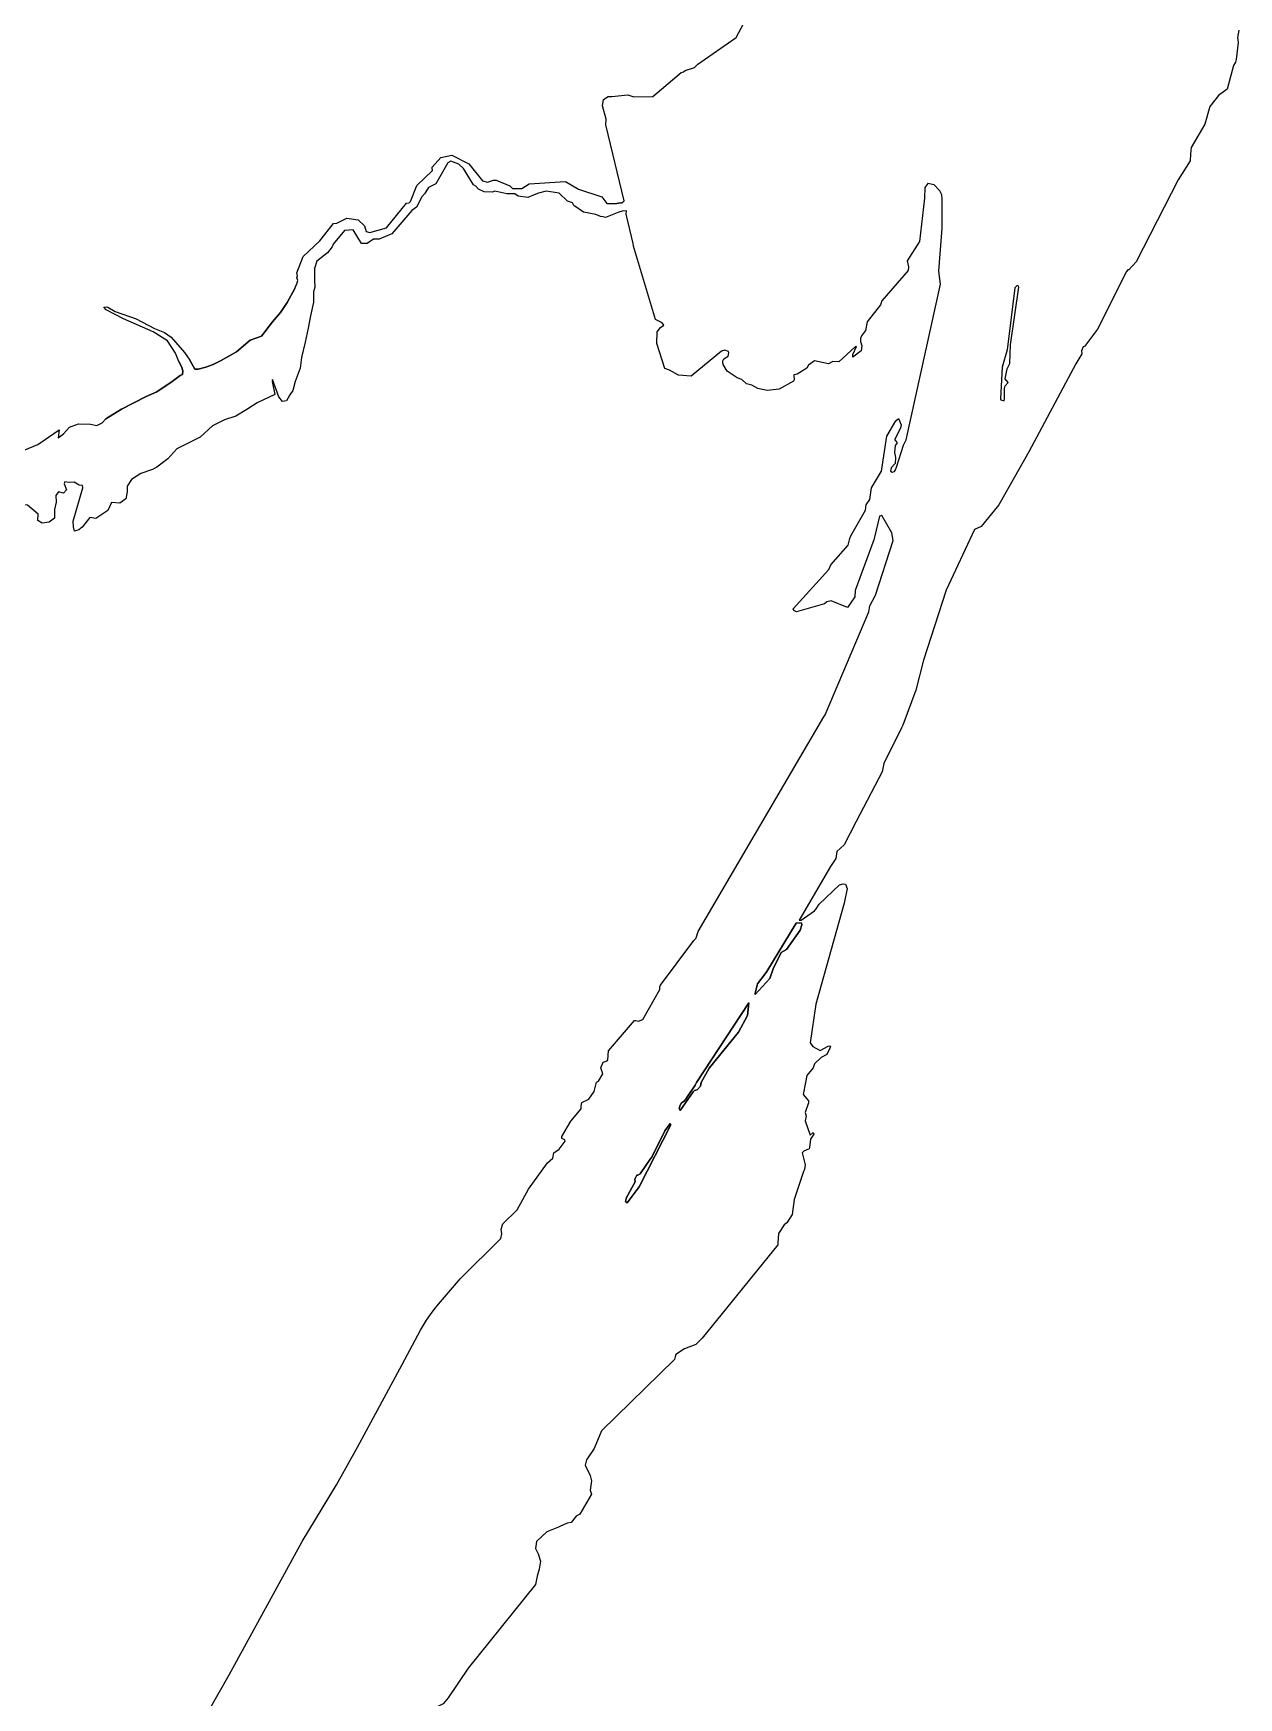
# Model space of a CAD drawing. Extents: x 708293 to 716990, y 4902010 to 4917550.
# Drawn here: x 714891 to 715801, y 4912051 to 4913308 of the extents above; entities that cross this region are included whole.
import ezdxf

# ---------------------------------------------------------------- set-up
doc = ezdxf.new("R2010")
doc.units = 0
doc.layers.add('river-fill', color=7, linetype='Continuous')
doc.layers.add('river_lake_canal', color=7, linetype='Continuous')

msp = doc.modelspace()

# ---------------------------------------------------------------- linework, layer by layer
at = {"layer": 'river-fill'}
for points in [[(715026.8, 4913057.6), (715032.2, 4913060.4), (715044.4, 4913067), (715054.7, 4913075.8), (715063.2, 4913078.9), (715071.4, 4913089.7), (715077.6, 4913096.8), (715082.5, 4913104.4), (715088.5, 4913114.8), (715090.1, 4913119.3), (715090.7, 4913120.9), (715090, 4913123.1), (715090.5, 4913124.6), (715090, 4913126.8), (715094.8, 4913139), (715107.2, 4913150.8), (715117.7, 4913163.9), (715120.2, 4913164.3), (715127.7, 4913168.1), (715136.3, 4913166.8), (715140.9, 4913162.3), (715142.3, 4913157.9), (715145.1, 4913157.2), (715157.6, 4913160.7), (715172.6, 4913179.3), (715174.6, 4913179.6), (715175.8, 4913180.6), (715180.4, 4913192.7), (715192.3, 4913203.9), (715192.2, 4913205.9), (715192.2, 4913206.5), (715198.7, 4913213.9), (715207, 4913215.5), (715219.9, 4913209.1), (715230.1, 4913196.3), (715234, 4913195.3), (715238.3, 4913196.6), (715240.3, 4913196.6), (715250.8, 4913192.4), (715252.7, 4913190.5), (715259.9, 4913190.5), (715265.3, 4913194), (715292.9, 4913195.6), (715302.6, 4913189.9), (715320.3, 4913184.1), (715323.9, 4913179), (715331.6, 4913179), (715334.2, 4913179.6), (715335.4, 4913179.6), (715337.2, 4913181.2), (715323.2, 4913238.5), (715323.4, 4913242.7), (715320.7, 4913252.9), (715321.4, 4913257.7), (715324.9, 4913259.9), (715327.8, 4913259.9), (715339.9, 4913261.2), (715344.3, 4913259.6), (715358.8, 4913259.9), (715380.2, 4913277.9), (715381.9, 4913278.5), (715383.1, 4913279.5), (715390.1, 4913281.7), (715392.6, 4913284.3), (715421.7, 4913304.4), (715427.5, 4913315.3)], [(715801.1, 4913309.9), (715800.3, 4913304.4), (715800.8, 4913300.6), (715799.3, 4913287.8), (715798.7, 4913285.9), (715797.3, 4913283.3), (715792.3, 4913265.4), (715785.9, 4913260.6), (715779.3, 4913252.3), (715775.5, 4913239.1), (715765.2, 4913221.5), (715764.7, 4913216.4), (715764.5, 4913211.3), (715755.3, 4913196.9), (715723.6, 4913135.1), (715718.1, 4913129.1), (715717.5, 4913129.1), (715716.5, 4913127.8), (715694.5, 4913084.3), (715684.7, 4913071.1), (715683.8, 4913070.8), (715682.5, 4913067.9), (715682.7, 4913065.7), (715678.1, 4913058)], [(715365.8, 4913089.1), (715360.7, 4913091.6), (715344.1, 4913147), (715343.8, 4913148.9), (715338.6, 4913171), (715338.9, 4913173.5), (715335.6, 4913173.2), (715333.1, 4913172.6), (715323, 4913168.4), (715321.1, 4913169.1), (715319.1, 4913169.4), (715315.7, 4913170.7), (715306.3, 4913172.6), (715299.1, 4913177.7), (715298.1, 4913179.6), (715294.4, 4913180.9), (715288, 4913187), (715278.3, 4913188.3), (715272.4, 4913187), (715269.1, 4913185.7), (715264.4, 4913183.5), (715257, 4913184.7), (715254.5, 4913186.3), (715248.4, 4913186.3), (715239.5, 4913188.3), (715237.5, 4913187.6), (715231.3, 4913187.9), (715227, 4913189.9), (715225.1, 4913192.1), (715223.4, 4913193.1), (715215.8, 4913205.5), (715212.3, 4913208.7), (715206.2, 4913211), (715203.9, 4913209.7), (715194.9, 4913194), (715189.2, 4913191.1), (715187.3, 4913187.9), (715186.3, 4913186.3), (715184.3, 4913184.1), (715180.3, 4913176.4), (715176.8, 4913173.9), (715161.6, 4913156.3), (715152, 4913152.1), (715147.8, 4913152.1), (715142.9, 4913148.9), (715138.7, 4913148.9), (715132.4, 4913159.1), (715126, 4913158.8), (715117.3, 4913148.3), (715116.7, 4913146.3), (715113, 4913141.9), (715105.1, 4913135.5), (715103.2, 4913130), (715103.2, 4913121.3), (715103.5, 4913115.8), (715102.6, 4913112.4), (715102.6, 4913104.7), (715100.3, 4913094.2), (715098.4, 4913084.9), (715096.1, 4913074.3), (715093.3, 4913062.7), (715092.5, 4913054.8), (715088.7, 4913044.8), (715087, 4913038), (715084.5, 4913034.6), (715082.2, 4913030), (715079, 4913029.5), (715076.3, 4913033.1), (715071.6, 4913046.1), (715071.2, 4913044.6), (715073.3, 4913034.9), (715059.9, 4913028.6), (715052.1, 4913023.6), (715043.9, 4913018.6), (715035.2, 4913015.8), (715026.1, 4913011.3), (715017, 4913002.6), (714999.2, 4912993.9), (714992.4, 4912986.2), (714984.2, 4912980.1), (714980.8, 4912978.3), (714972.2, 4912975.2), (714965.1, 4912970.8), (714961.7, 4912965.7), (714961.8, 4912961.3), (714960.7, 4912956.1), (714956.3, 4912952.8), (714949.9, 4912953.3), (714947.3, 4912947.4), (714938.2, 4912941.3), (714933.5, 4912941.9), (714927.9, 4912934.8), (714925.4, 4912932.8), (714921.9, 4912931.7), (714921.2, 4912935), (714921, 4912939.3), (714928.2, 4912964.3), (714928.1, 4912966.1), (714925.5, 4912966.4), (714921.7, 4912968.7), (714917.9, 4912968.5)], [(715490.1, 4912878.2), (715488.4, 4912876.9), (715467.1, 4912870.8), (715465.1, 4912871.8), (715464.7, 4912873.1), (715491.6, 4912902.8), (715493.1, 4912906.3), (715506.3, 4912921.1), (715507.4, 4912926.2), (715508.2, 4912928.1), (715519.2, 4912947.6), (715519.8, 4912951.5), (715522.7, 4912955.6), (715523.9, 4912964.3), (715531.3, 4912977.1), (715535.5, 4913003.3), (715542.1, 4913015.1), (715544.3, 4913016.7), (715546.2, 4913011.9), (715545.8, 4913009.4), (715541.1, 4913000.7), (715541.8, 4913000.4), (715543.1, 4912998.5), (715541.8, 4912996.3), (715541.1, 4912991.1), (715541.9, 4912987.3), (715541.6, 4912982.8), (715538.8, 4912979.6), (715538.3, 4912977.1), (715539.5, 4912976.1), (715541.1, 4912976.7), (715542, 4912978), (715542.7, 4912979.9), (715548.1, 4912996.6), (715550, 4913000.7), (715575.9, 4913118.2), (715574.7, 4913128.1), (715577.1, 4913160.4), (715577.1, 4913166.5), (715577.3, 4913182.5), (715576.9, 4913185.7), (715575.5, 4913188.6), (715571.2, 4913193.1), (715566.3, 4913194.3), (715564, 4913191.1), (715563.9, 4913183.1), (715560.1, 4913150.5), (715550.7, 4913135.8), (715551.9, 4913131.3), (715551.5, 4913128.4), (715531.6, 4913105.7), (715530.6, 4913102.5), (715520.5, 4913089.7), (715519.3, 4913083.3), (715516.2, 4913079.1), (715515.6, 4913077.2), (715515.5, 4913075.9), (715515.5, 4913075), (715516.6, 4913071.5), (715516, 4913067.9), (715509.7, 4913063.1), (715509.8, 4913065.1), (715512.6, 4913071.1), (715511.5, 4913070.8), (715499.1, 4913059.6), (715494.7, 4913059.9), (715491.4, 4913058), (715480.7, 4913060.3), (715476.3, 4913057.1), (715474.9, 4913054.8), (715467.8, 4913050.3), (715465.2, 4913049.7), (715465.1, 4913049.1), (715465.5, 4913045.9), (715465, 4913044.9), (715454.1, 4913038.8), (715445.1, 4913037.9), (715438, 4913039.5), (715433.5, 4913042), (715429.4, 4913043), (715426, 4913046.2), (715422.3, 4913047.5), (715414.8, 4913052.6), (715411.8, 4913057.4), (715411.5, 4913059.3), (715411.5, 4913060.3), (715412.3, 4913061.9), (715415.6, 4913063.8), (715416.2, 4913066.3), (715415.8, 4913067.3), (715413.1, 4913068.3), (715410.6, 4913067.6), (715387.7, 4913048.7), (715378.1, 4913049.4), (715371.4, 4913053.2), (715367.7, 4913054.5), (715361.8, 4913073.4), (715361.9, 4913082.3), (715364.5, 4913085.5), (715367.1, 4913087.1), (715365.8, 4913089.1)], [(714870.6, 4912987.2), (714894.4, 4912997.2), (714910.5, 4913008.3), (714909.6, 4913002.2), (714913.8, 4913005.1), (714918.2, 4913010.2), (714925.1, 4913012.7), (714934, 4913012.5), (714938.8, 4913011.5), (714942.9, 4913013.5), (714945.7, 4913016.4), (714957.4, 4913023.8), (714976.1, 4913033.4), (714984.3, 4913036.9), (714995.7, 4913044.8), (715001.9, 4913049.1), (715003.6, 4913049.9), (715003.9, 4913052.8), (715002.8, 4913055.9), (715000.7, 4913059.9), (714998.4, 4913066), (714992.2, 4913075.3), (714981.5, 4913082.2), (714958.9, 4913092.1), (714945.9, 4913098.7), (714944.1, 4913100.7), (714946.1, 4913101.1), (714947.1, 4913100.7), (714952.7, 4913097.6), (714968.5, 4913091.9), (714982.3, 4913084.7), (714990, 4913081.6), (714994.9, 4913078.1), (715005, 4913066.5), (715009, 4913060.7), (715012.9, 4913053.9), (715015.5, 4913053.9), (715021.2, 4913055.6), (715026.8, 4913057.6)], [(715678.1, 4913058), (715642.7, 4912991.5), (715620.9, 4912953.4), (715620.1, 4912951.5), (715606.7, 4912935.1), (715601.5, 4912932.9), (715580.2, 4912887.1), (715563.2, 4912834.3), (715557.4, 4912811.6), (715547.4, 4912785.1), (715546.5, 4912783.1), (715533.1, 4912756.3), (715531.9, 4912749.9), (715512.2, 4912712.4), (715503.1, 4912694.8), (715497.6, 4912689.7), (715496.8, 4912684.6), (715492.9, 4912678.5), (715469.2, 4912637.9), (715470.7, 4912637.9), (715480.8, 4912644.9), (715482.1, 4912646.5), (715484.2, 4912650), (715499.6, 4912664.7), (715502.4, 4912665.4), (715504.3, 4912665.1), (715505.4, 4912661.9), (715503.1, 4912650.7), (715481.8, 4912574.5), (715477.5, 4912545.4), (715479.5, 4912542.5), (715485.2, 4912539.6), (715491, 4912542.8), (715492.7, 4912543.1), (715492.8, 4912542.5), (715492.3, 4912541.2), (715490.2, 4912536.4), (715485.9, 4912534.2), (715480.9, 4912529.4), (715479.9, 4912526.5), (715475, 4912520.7), (715473.9, 4912515.3), (715472.2, 4912506.3), (715476.2, 4912501.5), (715476.3, 4912499.9), (715473.7, 4912492.6), (715474.4, 4912490), (715473.8, 4912486.5), (715477.6, 4912475.6), (715479.9, 4912477.5), (715480.3, 4912476.3), (715477.9, 4912472.7), (715477.1, 4912466.3), (715476.7, 4912465.4), (715472.7, 4912463.5), (715471.6, 4912462.2), (715473.8, 4912453.2), (715473.3, 4912449.7), (715472.6, 4912448.1), (715465.5, 4912427), (715463.9, 4912415.8), (715460, 4912409.4), (715457.8, 4912407.8), (715453.5, 4912401.4), (715453, 4912394), (715453.1, 4912392.7), (715395.9, 4912322.3), (715391.1, 4912317.5), (715382.7, 4912314.3), (715376.1, 4912309.9), (715375.5, 4912308.3), (715375, 4912306.3), (715320, 4912252.3), (715314.4, 4912239.1), (715308.6, 4912230.5), (715307.5, 4912226.3), (715311.3, 4912218.7), (715312.4, 4912214.5), (715311.5, 4912207.5), (715312.3, 4912204.6), (715303.7, 4912189.5), (715300.8, 4912187.9), (715297.1, 4912183.1), (715294.2, 4912182.5), (715292.2, 4912181.9), (715287.5, 4912179.6), (715278.7, 4912176.1), (715270.8, 4912168.7), (715270.1, 4912163.6), (715272.1, 4912159.5), (715273.8, 4912154), (715272.8, 4912147.9), (715271.5, 4912142.5), (715270.2, 4912136.4), (715219.4, 4912073.1), (715204.3, 4912050.7)], [(714917.9, 4912968.5), (714914.7, 4912968.9), (714914.3, 4912967.3), (714915.9, 4912962.8), (714913.8, 4912960.3), (714910, 4912961.4), (714908, 4912958.6), (714908.1, 4912953.6), (714906.9, 4912948), (714906.8, 4912941.4), (714902.9, 4912938.5), (714897.6, 4912937.6), (714894.2, 4912939.7), (714894.7, 4912944.5), (714886.4, 4912951.4)], [(715007.6, 4912013.1), (715038.7, 4912068), (715093.9, 4912168.7), (715119.8, 4912211.6), (715135.7, 4912239.9), (715169.4, 4912302.5), (715183.2, 4912328.4), (715187.8, 4912335.8), (715190.9, 4912340.3), (715193.7, 4912344), (715196.9, 4912347.9), (715212.1, 4912365.5), (715213.3, 4912367.1), (715243.9, 4912397.5), (715244.7, 4912401.1), (715244.3, 4912404.6), (715245.5, 4912408.7), (715256.2, 4912419.3), (715264.9, 4912434.7), (715279.3, 4912454.8), (715283.2, 4912458.3), (715283.9, 4912462.2), (715288, 4912465.1), (715292.6, 4912471.1), (715292.3, 4912472.1), (715289.9, 4912473.1), (715290, 4912474.7), (715296.7, 4912486.2), (715304.5, 4912495.5), (715304.5, 4912497.4), (715305.2, 4912500.3), (715310.3, 4912502.8), (715314.3, 4912508.6), (715316.3, 4912515.6), (715317.7, 4912516.3), (715320.9, 4912522), (715319.5, 4912526.5), (715321.1, 4912530.7), (715324.3, 4912531.6), (715324.8, 4912532.6), (715325.3, 4912539.3), (715344.9, 4912562.3), (715345.9, 4912562.3), (715347.9, 4912561.7), (715351.1, 4912563), (715364.1, 4912585.7), (715363.9, 4912587.6), (715364.4, 4912588.9), (715389.7, 4912622.5), (715391.1, 4912624.1), (715391.5, 4912624.7), (715393, 4912629.5), (715487.8, 4912791.5), (715488.8, 4912793.1), (715521.9, 4912870.8), (715522.7, 4912875.3), (715526.8, 4912883.3), (715540.3, 4912924.6), (715539.1, 4912930.3), (715531.6, 4912943.5), (715529.9, 4912943.1), (715526.1, 4912927.1), (715525.5, 4912925.2), (715511.5, 4912886.8), (715511.3, 4912882), (715505.6, 4912874), (715493.5, 4912879.1), (715490.1, 4912878.2)]]:
    msp.add_lwpolyline(points, dxfattribs=at)
for points in [[(715624.3, 4913037.2), (715624.3, 4913039.5), (715624.7, 4913041.4), (715627.1, 4913043.9), (715624.8, 4913046.8), (715626.4, 4913054.2), (715628.2, 4913058.3), (715628.7, 4913072.4), (715635.2, 4913115.9), (715634.7, 4913116.9), (715633.8, 4913117.2), (715632, 4913115.3), (715626.3, 4913068.6), (715622.4, 4913055.5), (715621.2, 4913031.5), (715621.5, 4913030.8), (715623.9, 4913030.2), (715624.3, 4913031.5)], [(715443.6, 4912597.5), (715437.7, 4912589.9), (715435.9, 4912582.8), (715436, 4912581.9), (715447.1, 4912594), (715449.5, 4912601.1), (715455.6, 4912613.5), (715459.6, 4912615.8), (715470, 4912630.5), (715471.3, 4912634.3), (715471.1, 4912635.9), (715467, 4912635.6), (715444.7, 4912599.1)], [(715383.6, 4912502.8), (715382.5, 4912501.2), (715380.3, 4912499.9), (715379.3, 4912498.3), (715378.6, 4912495.8), (715379.4, 4912494.2), (715389.2, 4912508.3), (715390.3, 4912509.2), (715392.3, 4912509.9), (715394.6, 4912512.7), (715395.2, 4912515.3), (715401.2, 4912526.2), (715423.4, 4912553.4), (715430.1, 4912565.9), (715431.3, 4912575.5), (715391.6, 4912515.3), (715390.7, 4912513.4), (715384.3, 4912504.1)], [(715356.7, 4912457.4), (715349.1, 4912446.5), (715347.3, 4912445.5), (715346.7, 4912445.5), (715345.2, 4912442.3), (715345.5, 4912440.4), (715338.8, 4912428.6), (715338.1, 4912425.4), (715339.3, 4912424.4), (715348.5, 4912436.6), (715372.3, 4912483.3), (715371.9, 4912484.3), (715367.8, 4912478.8), (715357.9, 4912459)]]:
    msp.add_lwpolyline(points, close=True, dxfattribs=at)
at = {"layer": 'river_lake_canal'}
for points in [[(715380.2, 4913277.9), (715381.9, 4913278.5), (715383.1, 4913279.5), (715390.1, 4913281.7), (715392.6, 4913284.3), (715421.7, 4913304.4), (715427.5, 4913315.3), (715432.7, 4913320.4), (715433.1, 4913323), (715439, 4913330), (715442.6, 4913332.6), (715446.9, 4913336.7), (715452.3, 4913335.8), (715455.5, 4913337.4), (715505.6, 4913404.9)], [(715801.1, 4913309.9), (715800.3, 4913304.4), (715800.8, 4913300.6), (715799.3, 4913287.8), (715798.7, 4913285.9)], [(715798.7, 4913285.9), (715797.3, 4913283.3), (715792.3, 4913265.4), (715785.9, 4913260.6), (715779.3, 4913252.3), (715775.5, 4913239.1), (715765.2, 4913221.5), (715764.7, 4913216.4), (715764.5, 4913211.3), (715755.3, 4913196.9), (715723.6, 4913135.1), (715718.1, 4913129.1), (715717.5, 4913129.1), (715716.5, 4913127.8)], [(715334.2, 4913179.6), (715335.4, 4913179.6), (715337.2, 4913181.2), (715323.2, 4913238.5), (715323.4, 4913242.7), (715320.7, 4913252.9), (715321.4, 4913257.7), (715324.9, 4913259.9), (715327.8, 4913259.9), (715339.9, 4913261.2), (715344.3, 4913259.6), (715358.8, 4913259.9), (715380.2, 4913277.9)], [(715321.1, 4913169.1), (715319.1, 4913169.4), (715315.7, 4913170.7), (715306.3, 4913172.6), (715299.1, 4913177.7), (715298.1, 4913179.6), (715294.4, 4913180.9), (715288, 4913187), (715278.3, 4913188.3), (715272.4, 4913187), (715269.1, 4913185.7), (715264.4, 4913183.5), (715257, 4913184.7), (715254.5, 4913186.3), (715248.4, 4913186.3), (715239.5, 4913188.3), (715237.5, 4913187.6), (715231.3, 4913187.9), (715227, 4913189.9), (715225.1, 4913192.1), (715223.4, 4913193.1), (715215.8, 4913205.5), (715212.3, 4913208.7), (715206.2, 4913211), (715203.9, 4913209.7), (715194.9, 4913194), (715189.2, 4913191.1), (715187.3, 4913187.9)], [(715192.2, 4913205.9), (715192.2, 4913206.5), (715198.7, 4913213.9), (715207, 4913215.5), (715219.9, 4913209.1), (715230.1, 4913196.3), (715234, 4913195.3), (715238.3, 4913196.6), (715240.3, 4913196.6), (715250.8, 4913192.4), (715252.7, 4913190.5), (715259.9, 4913190.5), (715265.3, 4913194), (715292.9, 4913195.6), (715302.6, 4913189.9), (715320.3, 4913184.1), (715323.9, 4913179), (715331.6, 4913179)], [(715090.1, 4913119.3), (715090.7, 4913120.9), (715090, 4913123.1), (715090.5, 4913124.6), (715090, 4913126.8), (715094.8, 4913139), (715107.2, 4913150.8), (715117.7, 4913163.9), (715120.2, 4913164.3), (715127.7, 4913168.1), (715136.3, 4913166.8), (715140.9, 4913162.3), (715142.3, 4913157.9), (715145.1, 4913157.2), (715157.6, 4913160.7), (715172.6, 4913179.3), (715174.6, 4913179.6), (715175.8, 4913180.6), (715180.4, 4913192.7), (715192.3, 4913203.9), (715192.2, 4913205.9)], [(715187.3, 4913187.9), (715186.3, 4913186.3), (715184.3, 4913184.1), (715180.3, 4913176.4), (715176.8, 4913173.9), (715161.6, 4913156.3), (715152, 4913152.1), (715147.8, 4913152.1), (715142.9, 4913148.9), (715138.7, 4913148.9), (715132.4, 4913159.1), (715126, 4913158.8), (715117.3, 4913148.3), (715116.7, 4913146.3), (715113, 4913141.9), (715105.1, 4913135.5)], [(715577.1, 4913166.5), (715577.3, 4913182.5), (715576.9, 4913185.7), (715575.5, 4913188.6), (715571.2, 4913193.1), (715566.3, 4913194.3), (715564, 4913191.1), (715563.9, 4913183.1), (715560.1, 4913150.5), (715550.7, 4913135.8), (715551.9, 4913131.3), (715551.5, 4913128.4), (715531.6, 4913105.7), (715530.6, 4913102.5), (715520.5, 4913089.7), (715519.3, 4913083.3), (715516.2, 4913079.1), (715515.6, 4913077.2)], [(715333.1, 4913172.6), (715323, 4913168.4), (715321.1, 4913169.1)], [(715334.2, 4913179.6), (715331.6, 4913179)], [(715335.6, 4913173.2), (715333.1, 4913172.6)], [(715344.1, 4913147), (715343.8, 4913148.9), (715338.6, 4913171), (715338.9, 4913173.5), (715335.6, 4913173.2)], [(715542, 4912978), (715542.7, 4912979.9), (715548.1, 4912996.6), (715550, 4913000.7), (715575.9, 4913118.2), (715574.7, 4913128.1), (715577.1, 4913160.4), (715577.1, 4913166.5)], [(715411.5, 4913059.3), (715411.5, 4913060.3), (715412.3, 4913061.9), (715415.6, 4913063.8), (715416.2, 4913066.3), (715415.8, 4913067.3), (715413.1, 4913068.3), (715410.6, 4913067.6), (715387.7, 4913048.7), (715378.1, 4913049.4), (715371.4, 4913053.2), (715367.7, 4913054.5), (715361.8, 4913073.4), (715361.9, 4913082.3), (715364.5, 4913085.5), (715367.1, 4913087.1), (715365.8, 4913089.1), (715360.7, 4913091.6), (715344.1, 4913147)], [(715105.1, 4913135.5), (715103.2, 4913130), (715103.2, 4913121.3), (715103.5, 4913115.8), (715102.6, 4913112.4), (715102.6, 4913104.7), (715100.3, 4913094.2), (715098.4, 4913084.9), (715096.1, 4913074.3), (715093.3, 4913062.7), (715092.5, 4913054.8), (715088.7, 4913044.8), (715087, 4913038), (715084.5, 4913034.6), (715082.2, 4913030), (715079, 4913029.5), (715076.3, 4913033.1)], [(715716.5, 4913127.8), (715694.5, 4913084.3), (715684.7, 4913071.1), (715683.8, 4913070.8), (715682.5, 4913067.9), (715682.7, 4913065.7), (715678.1, 4913058), (715642.7, 4912991.5), (715620.9, 4912953.4), (715620.1, 4912951.5)], [(715088.5, 4913114.8), (715082.5, 4913104.4), (715077.6, 4913096.8), (715071.4, 4913089.7), (715063.2, 4913078.9), (715054.7, 4913075.8), (715044.4, 4913067), (715032.2, 4913060.4), (715026.8, 4913057.6), (715021.2, 4913055.6), (715015.5, 4913053.9), (715012.9, 4913053.9), (715009, 4913060.7)], [(715088.5, 4913114.8), (715090.1, 4913119.3)], [(715624.7, 4913041.4), (715627.1, 4913043.9), (715624.8, 4913046.8), (715626.4, 4913054.2), (715628.2, 4913058.3), (715628.7, 4913072.4), (715635.2, 4913115.9), (715634.7, 4913116.9), (715633.8, 4913117.2), (715632, 4913115.3), (715626.3, 4913068.6), (715622.4, 4913055.5), (715621.2, 4913031.5), (715621.5, 4913030.8), (715623.9, 4913030.2), (715624.3, 4913031.5), (715624.3, 4913037.2)], [(715000.7, 4913059.9), (714998.4, 4913066), (714992.2, 4913075.3), (714981.5, 4913082.2), (714958.9, 4913092.1), (714945.9, 4913098.7), (714944.1, 4913100.7), (714946.1, 4913101.1), (714947.1, 4913100.7), (714952.7, 4913097.6), (714968.5, 4913091.9), (714982.3, 4913084.7), (714990, 4913081.6), (714994.9, 4913078.1), (715005, 4913066.5), (715009, 4913060.7)], [(715515.6, 4913077.2), (715515.5, 4913075.9), (715515.5, 4913075), (715516.6, 4913071.5), (715516, 4913067.9), (715509.7, 4913063.1), (715509.8, 4913065.1), (715512.6, 4913071.1), (715511.5, 4913070.8), (715499.1, 4913059.6), (715494.7, 4913059.9), (715491.4, 4913058), (715480.7, 4913060.3), (715476.3, 4913057.1), (715474.9, 4913054.8), (715467.8, 4913050.3), (715465.2, 4913049.7), (715465.1, 4913049.1), (715465.5, 4913045.9), (715465, 4913044.9), (715454.1, 4913038.8), (715445.1, 4913037.9), (715438, 4913039.5), (715433.5, 4913042), (715429.4, 4913043), (715426, 4913046.2), (715422.3, 4913047.5), (715414.8, 4913052.6), (715411.8, 4913057.4), (715411.5, 4913059.3)], [(715000.7, 4913059.9), (715002.8, 4913055.9), (715003.9, 4913052.8), (715003.6, 4913049.9), (715001.9, 4913049.1), (714995.7, 4913044.8), (714984.3, 4913036.9), (714976.1, 4913033.4), (714957.4, 4913023.8), (714945.7, 4913016.4), (714942.9, 4913013.5)], [(715076.3, 4913033.1), (715071.6, 4913046.1), (715071.2, 4913044.6), (715073.3, 4913034.9)], [(715073.3, 4913034.9), (715059.9, 4913028.6), (715052.1, 4913023.6), (715043.9, 4913018.6), (715035.2, 4913015.8), (715026.1, 4913011.3), (715017, 4913002.6), (714999.2, 4912993.9), (714992.4, 4912986.2), (714984.2, 4912980.1)], [(715624.3, 4913037.2), (715624.3, 4913039.5), (715624.7, 4913041.4)], [(714869.5, 4912979.1), (714869.6, 4912980.6), (714870.6, 4912987.2), (714894.4, 4912997.2), (714910.5, 4913008.3), (714909.6, 4913002.2), (714913.8, 4913005.1), (714918.2, 4913010.2), (714925.1, 4913012.7), (714934, 4913012.5), (714938.8, 4913011.5), (714942.9, 4913013.5)], [(715507.4, 4912926.2), (715508.2, 4912928.1), (715519.2, 4912947.6), (715519.8, 4912951.5), (715522.7, 4912955.6), (715523.9, 4912964.3), (715531.3, 4912977.1), (715535.5, 4913003.3), (715542.1, 4913015.1), (715544.3, 4913016.7), (715546.2, 4913011.9), (715545.8, 4913009.4), (715541.1, 4913000.7), (715541.8, 4913000.4), (715543.1, 4912998.5), (715541.8, 4912996.3), (715541.1, 4912991.1), (715541.9, 4912987.3), (715541.6, 4912982.8), (715538.8, 4912979.6), (715538.3, 4912977.1), (715539.5, 4912976.1), (715541.1, 4912976.7), (715542, 4912978)], [(714984.2, 4912980.1), (714980.8, 4912978.3), (714972.2, 4912975.2), (714965.1, 4912970.8), (714961.7, 4912965.7), (714961.8, 4912961.3), (714960.7, 4912956.1), (714956.3, 4912952.8), (714949.9, 4912953.3), (714947.3, 4912947.4), (714938.2, 4912941.3), (714933.5, 4912941.9), (714927.9, 4912934.8), (714925.4, 4912932.8), (714921.9, 4912931.7), (714921.2, 4912935), (714921, 4912939.3), (714928.2, 4912964.3), (714928.1, 4912966.1), (714925.5, 4912966.4), (714921.7, 4912968.7), (714917.9, 4912968.5), (714914.7, 4912968.9), (714914.3, 4912967.3), (714915.9, 4912962.8), (714913.8, 4912960.3), (714910, 4912961.4), (714908, 4912958.6), (714908.1, 4912953.6)], [(714908.1, 4912953.6), (714906.9, 4912948), (714906.8, 4912941.4), (714902.9, 4912938.5), (714897.6, 4912937.6), (714894.2, 4912939.7), (714894.7, 4912944.5), (714886.4, 4912951.4), (714881.6, 4912951.5), (714876.5, 4912948.7), (714873.5, 4912950.6), (714874.1, 4912952.6), (714873.8, 4912953.9)], [(715620.1, 4912951.5), (715606.7, 4912935.1), (715601.5, 4912932.9), (715580.2, 4912887.1), (715563.2, 4912834.3), (715557.4, 4912811.6), (715547.4, 4912785.1), (715546.5, 4912783.1)], [(715487.8, 4912791.5), (715488.8, 4912793.1), (715521.9, 4912870.8), (715522.7, 4912875.3), (715526.8, 4912883.3), (715540.3, 4912924.6), (715539.1, 4912930.3), (715531.6, 4912943.5), (715529.9, 4912943.1), (715526.1, 4912927.1)], [(715526.1, 4912927.1), (715525.5, 4912925.2), (715511.5, 4912886.8), (715511.3, 4912882), (715505.6, 4912874), (715493.5, 4912879.1), (715490.1, 4912878.2), (715488.4, 4912876.9), (715467.1, 4912870.8), (715465.1, 4912871.8), (715464.7, 4912873.1), (715491.6, 4912902.8), (715493.1, 4912906.3), (715506.3, 4912921.1), (715507.4, 4912926.2)], [(715389.7, 4912622.5), (715391.1, 4912624.1), (715391.5, 4912624.7), (715393, 4912629.5), (715487.8, 4912791.5)], [(715546.5, 4912783.1), (715533.1, 4912756.3), (715531.9, 4912749.9), (715512.2, 4912712.4), (715503.1, 4912694.8), (715497.6, 4912689.7), (715496.8, 4912684.6), (715492.9, 4912678.5), (715469.2, 4912637.9), (715470.7, 4912637.9), (715480.8, 4912644.9), (715482.1, 4912646.5)], [(715482.1, 4912646.5), (715484.2, 4912650), (715499.6, 4912664.7), (715502.4, 4912665.4), (715504.3, 4912665.1), (715505.4, 4912661.9), (715503.1, 4912650.7), (715481.8, 4912574.5), (715477.5, 4912545.4), (715479.5, 4912542.5), (715485.2, 4912539.6), (715491, 4912542.8), (715492.7, 4912543.1), (715492.8, 4912542.5), (715492.3, 4912541.2)], [(715443.6, 4912597.5), (715444.7, 4912599.1), (715467, 4912635.6), (715471.1, 4912635.9), (715471.3, 4912634.3), (715470, 4912630.5), (715459.6, 4912615.8), (715455.6, 4912613.5), (715449.5, 4912601.1), (715447.1, 4912594), (715436, 4912581.9), (715435.9, 4912582.8), (715437.7, 4912589.9), (715443.6, 4912597.5)], [(715304.5, 4912495.5), (715304.5, 4912497.4), (715305.2, 4912500.3), (715310.3, 4912502.8), (715314.3, 4912508.6), (715316.3, 4912515.6), (715317.7, 4912516.3), (715320.9, 4912522), (715319.5, 4912526.5), (715321.1, 4912530.7), (715324.3, 4912531.6), (715324.8, 4912532.6), (715325.3, 4912539.3), (715344.9, 4912562.3), (715345.9, 4912562.3), (715347.9, 4912561.7), (715351.1, 4912563), (715364.1, 4912585.7), (715363.9, 4912587.6), (715364.4, 4912588.9), (715389.7, 4912622.5)], [(715390.7, 4912513.4), (715391.6, 4912515.3), (715431.3, 4912575.5), (715430.1, 4912565.9), (715423.4, 4912553.4), (715401.2, 4912526.2), (715395.2, 4912515.3), (715394.6, 4912512.7), (715392.3, 4912509.9), (715390.3, 4912509.2), (715389.2, 4912508.3), (715379.4, 4912494.2), (715378.6, 4912495.8), (715379.3, 4912498.3), (715380.3, 4912499.9), (715382.5, 4912501.2), (715383.6, 4912502.8)], [(715492.3, 4912541.2), (715490.2, 4912536.4), (715485.9, 4912534.2), (715480.9, 4912529.4), (715479.9, 4912526.5), (715475, 4912520.7), (715473.9, 4912515.3), (715472.2, 4912506.3), (715476.2, 4912501.5), (715476.3, 4912499.9), (715473.7, 4912492.6), (715474.4, 4912490), (715473.8, 4912486.5), (715477.6, 4912475.6), (715479.9, 4912477.5), (715480.3, 4912476.3), (715477.9, 4912472.7), (715477.1, 4912466.3), (715476.7, 4912465.4), (715472.7, 4912463.5), (715471.6, 4912462.2), (715473.8, 4912453.2), (715473.3, 4912449.7), (715472.6, 4912448.1)], [(715383.6, 4912502.8), (715384.3, 4912504.1), (715390.7, 4912513.4)], [(715212.1, 4912365.5), (715213.3, 4912367.1), (715243.9, 4912397.5), (715244.7, 4912401.1), (715244.3, 4912404.6), (715245.5, 4912408.7), (715256.2, 4912419.3), (715264.9, 4912434.7), (715279.3, 4912454.8), (715283.2, 4912458.3), (715283.9, 4912462.2), (715288, 4912465.1), (715292.6, 4912471.1), (715292.3, 4912472.1), (715289.9, 4912473.1), (715290, 4912474.7), (715296.7, 4912486.2), (715304.5, 4912495.5)], [(715356.7, 4912457.4), (715357.9, 4912459), (715367.8, 4912478.8), (715371.9, 4912484.3), (715372.3, 4912483.3), (715348.5, 4912436.6), (715339.3, 4912424.4), (715338.1, 4912425.4), (715338.8, 4912428.6), (715345.5, 4912440.4), (715345.2, 4912442.3), (715346.7, 4912445.5), (715347.3, 4912445.5), (715349.1, 4912446.5), (715356.7, 4912457.4)], [(715472.6, 4912448.1), (715465.5, 4912427), (715463.9, 4912415.8), (715460, 4912409.4), (715457.8, 4912407.8), (715453.5, 4912401.4), (715453, 4912394), (715453.1, 4912392.7), (715395.9, 4912322.3), (715391.1, 4912317.5), (715382.7, 4912314.3), (715376.1, 4912309.9), (715375.5, 4912308.3)], [(715093.9, 4912168.7), (715119.8, 4912211.6), (715135.7, 4912239.9), (715169.4, 4912302.5), (715183.2, 4912328.4), (715187.8, 4912335.8), (715190.9, 4912340.3), (715193.7, 4912344), (715196.9, 4912347.9), (715212.1, 4912365.5)], [(715375.5, 4912308.3), (715375, 4912306.3), (715320, 4912252.3), (715314.4, 4912239.1), (715308.6, 4912230.5), (715307.5, 4912226.3), (715311.3, 4912218.7), (715312.4, 4912214.5), (715311.5, 4912207.5), (715312.3, 4912204.6), (715303.7, 4912189.5), (715300.8, 4912187.9), (715297.1, 4912183.1), (715294.2, 4912182.5), (715292.2, 4912181.9)], [(715292.2, 4912181.9), (715287.5, 4912179.6), (715278.7, 4912176.1), (715270.8, 4912168.7), (715270.1, 4912163.6), (715272.1, 4912159.5), (715273.8, 4912154), (715272.8, 4912147.9), (715271.5, 4912142.5), (715270.2, 4912136.4), (715219.4, 4912073.1), (715204.3, 4912050.7), (715200.3, 4912046.2), (715189, 4912040.7), (715173, 4912028.6), (715152.7, 4912003.9), (715152.3, 4912003.3)], [(715007.6, 4912013.1), (715038.7, 4912068), (715093.9, 4912168.7)]]:
    msp.add_lwpolyline(points, dxfattribs=at)

doc.saveas('drawing.dxf')
